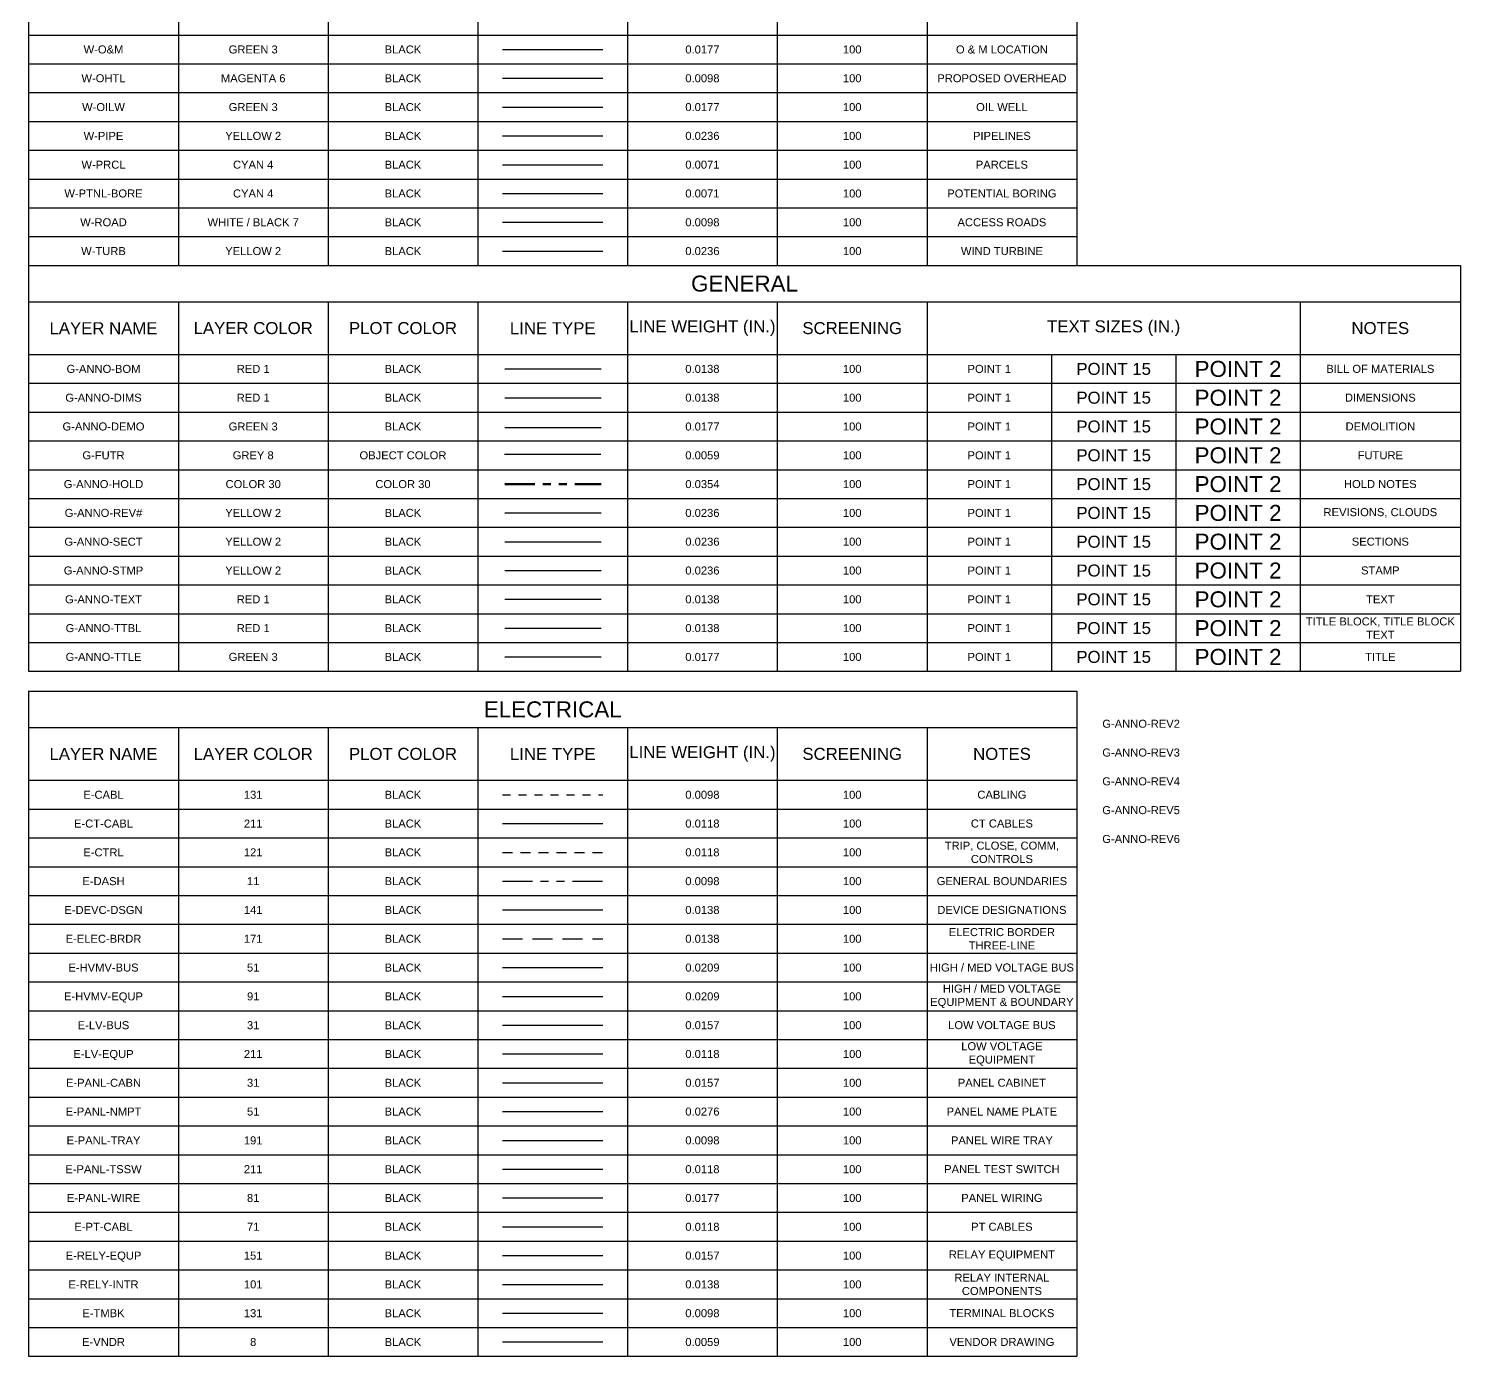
# Model space of a CAD drawing. Header units: inches. Extents: x -23.8 to 31, y -17.3 to 51.6.
# Drawn here: x -20.72 to -2.83, y 4.59 to 21.19 of the extents above; entities that cross this region are included whole.
import ezdxf
from ezdxf.enums import TextEntityAlignment as Align

# ---------------------------------------------------------------- set-up
doc = ezdxf.new("R2010")
doc.units = ezdxf.units.IN
doc.header["$MEASUREMENT"] = 0
for name, pattern in [('DASHED2', [0.375, 0.25, -0.125]), ('DASHED4', [0.1875, 0.125, -0.0625]), ('HIDDEN4', [0.0935, 0.0625, -0.031]), ('PHANTOM2', [1.25, 0.625, -0.125, 0.125, -0.125, 0.125, -0.125]), ('PHANTOM4', [0.6875, 0.3125, 0.0625, -0.0625, 0.0625, -0.0625, 0.0625, -0.0625])]:
    doc.linetypes.add(name, pattern=pattern)
for name, color, linetype in [('E-CABL', 131, 'HIDDEN4'), ('E-CT-CABL', 211, 'Continuous'), ('E-CTRL', 121, 'DASHED4'), ('E-DASH', 11, 'PHANTOM4'), ('E-DEVC-DSGN', 141, 'Continuous'), ('E-ELEC-BRDR', 171, 'DASHED2'), ('E-HVMV-BUS', 51, 'Continuous'), ('E-HVMV-EQUP', 91, 'Continuous'), ('E-LV-BUS', 31, 'Continuous'), ('E-LV-EQUP', 211, 'Continuous'), ('E-PANL-CABN', 31, 'Continuous'), ('E-PANL-NMPT', 51, 'Continuous'), ('E-PANL-TRAY', 191, 'Continuous'), ('E-PANL-TSSW', 211, 'Continuous'), ('E-PANL-WIRE', 81, 'Continuous'), ('E-PT-CABL', 71, 'Continuous'), ('E-RELY-EQUP', 151, 'Continuous'), ('E-RELY-INTR', 101, 'Continuous'), ('E-TMBK', 131, 'Continuous'), ('E-VNDR', 8, 'Continuous'), ('G-ANNO-BOM', 1, 'Continuous'), ('G-ANNO-DEMO', 3, 'Continuous'), ('G-ANNO-DIMS', 1, 'Continuous'), ('G-ANNO-REV1', 2, 'Continuous'), ('G-ANNO-REV2', 2, 'Continuous'), ('G-ANNO-REV3', 2, 'Continuous'), ('G-ANNO-REV4', 2, 'Continuous'), ('G-ANNO-REV5', 2, 'Continuous'), ('G-ANNO-REV6', 2, 'Continuous'), ('G-ANNO-SECT', 2, 'Continuous'), ('G-ANNO-STMP', 2, 'Continuous'), ('G-ANNO-TEXT', 1, 'Continuous'), ('G-ANNO-TTBL', 1, 'Continuous'), ('G-ANNO-TTLE', 3, 'Continuous'), ('G-FUTR', 8, 'Continuous'), ('W-O&M', 3, 'Continuous'), ('W-OHTL', 6, 'OVERHEAD'), ('W-OILW', 3, 'Continuous'), ('W-PIPE', 2, 'PIPELINE'), ('W-PRCL', 4, 'Continuous'), ('W-PTNL-BORE', 4, 'Continuous'), ('W-ROAD', 7, 'Continuous'), ('W-TURB', 2, 'Continuous')]:
    doc.layers.add(name, color=color, linetype=linetype)
doc.layers.add('G-ANNO-HOLD', color=30, linetype='PHANTOM4', lineweight=90)
doc.styles.add('NEI-A', font='arial.ttf')
doc.styles.get("Standard").update_dxf_attribs({"font": 'arial.ttf'})
doc.linetypes.add('OVERHEAD', pattern='A,0.45,-0.25,["OH",Standard,S=0.1,R=0,X=-0.15,Y=-0.05],-0.15', length=0.85)
doc.linetypes.add('PIPELINE', pattern='A,0.45,-0.25,["PIPE",Standard,S=0.1,R=0,X=-0.15,Y=-0.05],-0.3', length=1)

# ---------------------------------------------------------------- blocks, each defined once
blk = doc.blocks.new('*T8')
at = {"color": 0, "linetype": 'ByBlock', "lineweight": -2, "transparency": 16777216}
for p, q in [((0, 0), (13.101, 0)), ((0, 0), (0, -13.712)), ((13.101, 0), (13.101, -13.712)), ((0, -0.453), (13.101, -0.453)), ((1.872, -0.453), (1.872, -13.712)), ((3.743, -0.453), (3.743, -13.712)), ((5.615, -0.453), (5.615, -13.712)), ((7.486, -0.453), (7.486, -13.712)), ((9.358, -0.453), (9.358, -13.712)), ((11.23, -0.453), (11.23, -13.712)), ((0, -1.112), (13.101, -1.112)), ((0, -1.472), (13.101, -1.472)), ((0, -1.832), (13.101, -1.832)), ((0, -2.192), (13.101, -2.192)), ((0, -2.552), (13.101, -2.552)), ((0, -2.912), (13.101, -2.912)), ((0, -3.272), (13.101, -3.272)), ((0, -3.632), (13.101, -3.632)), ((0, -3.992), (13.101, -3.992)), ((0, -4.352), (13.101, -4.352)), ((0, -4.712), (13.101, -4.712)), ((0, -5.072), (13.101, -5.072)), ((0, -5.432), (13.101, -5.432)), ((0, -5.792), (13.101, -5.792)), ((0, -6.152), (13.101, -6.152)), ((0, -6.512), (13.101, -6.512)), ((0, -6.872), (13.101, -6.872)), ((0, -7.232), (13.101, -7.232)), ((0, -7.592), (13.101, -7.592)), ((0, -7.952), (13.101, -7.952)), ((0, -8.312), (13.101, -8.312)), ((0, -8.672), (13.101, -8.672)), ((0, -9.032), (13.101, -9.032)), ((0, -9.392), (13.101, -9.392)), ((0, -9.752), (13.101, -9.752)), ((0, -10.112), (13.101, -10.112)), ((0, -10.472), (13.101, -10.472)), ((0, -10.832), (13.101, -10.832)), ((0, -11.192), (13.101, -11.192)), ((0, -11.552), (13.101, -11.552)), ((0, -11.912), (13.101, -11.912)), ((0, -12.272), (13.101, -12.272)), ((0, -12.632), (13.101, -12.632)), ((0, -12.992), (13.101, -12.992)), ((0, -13.352), (13.101, -13.352)), ((0, -13.712), (13.101, -13.712))]:
    blk.add_line(p, q, dxfattribs=at)
at = {"color": 0, "transparency": 16777216, "attachment_point": 5, "style": 'NEI-A'}
for s, insert, char_height, width in [('COLLECTION SYSTEM', (6.551, -0.227), 0.2, 12.98132), ('LAYER NAME', (0.936, -0.783), 0.15, 1.75162), ('LAYER COLOR', (2.807, -0.783), 0.15, 1.75162), ('PLOT COLOR', (4.679, -0.783), 0.15, 1.75162), ('LINE TYPE', (6.551, -0.783), 0.15, 1.75162), ('LINE WEIGHT (IN.)', (8.422, -0.783), 0.15, 1.75162), ('SCREENING', (10.294, -0.783), 0.15, 1.75162), ('NOTES', (12.166, -0.783), 0.15, 1.75162)]:
    blk.add_mtext(s, dxfattribs=dict(at, insert=insert, char_height=char_height, width=width))
blk = doc.blocks.new('NOTES - LAYERS - COLLECTION')
at = {"layer": 'W-O&M'}
blk.add_line((-11.971, -16.335), (-10.717, -16.335), dxfattribs=at)
at = {"layer": 'W-OHTL'}
blk.add_line((-11.971, -16.695), (-10.717, -16.695), dxfattribs=at)
at = {"layer": 'W-OILW'}
blk.add_line((-11.971, -17.055), (-10.717, -17.055), dxfattribs=at)
at = {"layer": 'W-PIPE'}
blk.add_line((-11.971, -17.415), (-10.717, -17.415), dxfattribs=at)
at = {"layer": 'W-PRCL'}
blk.add_line((-11.971, -17.775), (-10.717, -17.775), dxfattribs=at)
at = {"layer": 'W-PTNL-BORE'}
blk.add_line((-11.971, -18.135), (-10.717, -18.135), dxfattribs=at)
at = {"layer": 'W-ROAD'}
blk.add_line((-11.971, -18.495), (-10.717, -18.495), dxfattribs=at)
at = {"layer": 'W-TURB'}
blk.add_line((-11.971, -18.855), (-10.717, -18.855), dxfattribs=at)
blk.add_blockref('*T8', (-17.895, -5.322))
at = {"layer": 'W-O&M', "char_height": 0.1, "attachment_point": 5, "style": 'NEI-A'}
for s, insert in [('W-O&M', (-16.959, -16.335)), ('GREEN 3', (-15.088, -16.335)), ('BLACK', (-13.216, -16.335)), ('0.0177', (-9.473, -16.335))]:
    blk.add_mtext(s, dxfattribs=dict(at, insert=insert))
for s, width, insert in [('100', 0.66323, (-7.601, -16.335)), ('O & M LOCATION', 1.26742, (-5.73, -16.335))]:
    blk.add_mtext_dynamic_manual_height_columns(s, width=width, gutter_width=0.5, heights=[0], dxfattribs=dict(at, insert=insert))
at = {"layer": 'W-OHTL', "char_height": 0.1, "attachment_point": 5, "style": 'NEI-A'}
for s, insert in [('W-OHTL', (-16.959, -16.695)), ('MAGENTA 6', (-15.088, -16.695)), ('BLACK', (-13.216, -16.695)), ('0.0098', (-9.473, -16.695))]:
    blk.add_mtext(s, dxfattribs=dict(at, insert=insert))
for s, width, insert in [('100', 0.66323, (-7.601, -16.695)), ('PROPOSED OVERHEAD', 1.81107, (-5.73, -16.695))]:
    blk.add_mtext_dynamic_manual_height_columns(s, width=width, gutter_width=0.5, heights=[0], dxfattribs=dict(at, insert=insert))
at = {"layer": 'W-OILW', "char_height": 0.1, "attachment_point": 5, "style": 'NEI-A'}
for s, insert in [('W-OILW', (-16.959, -17.055)), ('GREEN 3', (-15.088, -17.055)), ('BLACK', (-13.216, -17.055)), ('0.0177', (-9.473, -17.055))]:
    blk.add_mtext(s, dxfattribs=dict(at, insert=insert))
for s, insert in [('100', (-7.601, -17.055)), ('OIL WELL', (-5.73, -17.055))]:
    blk.add_mtext_dynamic_manual_height_columns(s, width=0.66323, gutter_width=0.5, heights=[0], dxfattribs=dict(at, insert=insert))
at = {"layer": 'W-PIPE', "char_height": 0.1, "attachment_point": 5, "style": 'NEI-A'}
for s, insert in [('W-PIPE', (-16.959, -17.415)), ('YELLOW 2', (-15.088, -17.415)), ('BLACK', (-13.216, -17.415)), ('0.0236', (-9.473, -17.415))]:
    blk.add_mtext(s, dxfattribs=dict(at, insert=insert))
for s, insert in [('100', (-7.601, -17.415)), ('PIPELINES', (-5.73, -17.415))]:
    blk.add_mtext_dynamic_manual_height_columns(s, width=0.66323, gutter_width=0.5, heights=[0], dxfattribs=dict(at, insert=insert))
at = {"layer": 'W-PRCL', "char_height": 0.1, "attachment_point": 5, "style": 'NEI-A'}
for s, insert in [('W-PRCL', (-16.959, -17.775)), ('CYAN 4', (-15.088, -17.775)), ('BLACK', (-13.216, -17.775)), ('0.0071', (-9.473, -17.775))]:
    blk.add_mtext(s, dxfattribs=dict(at, insert=insert))
for s, insert in [('100', (-7.601, -17.775)), ('PARCELS', (-5.73, -17.775))]:
    blk.add_mtext_dynamic_manual_height_columns(s, width=0.66323, gutter_width=0.5, heights=[0], dxfattribs=dict(at, insert=insert))
at = {"layer": 'W-PTNL-BORE', "char_height": 0.1, "attachment_point": 5, "style": 'NEI-A'}
for s, insert in [('W-PTNL-BORE', (-16.959, -18.135)), ('CYAN 4', (-15.088, -18.135)), ('BLACK', (-13.216, -18.135)), ('0.0071', (-9.473, -18.135))]:
    blk.add_mtext(s, dxfattribs=dict(at, insert=insert))
for s, width, insert in [('100', 0.66323, (-7.601, -18.135)), ('POTENTIAL BORING', 1.61887, (-5.73, -18.135))]:
    blk.add_mtext_dynamic_manual_height_columns(s, width=width, gutter_width=0.5, heights=[0], dxfattribs=dict(at, insert=insert))
at = {"layer": 'W-ROAD', "char_height": 0.1, "attachment_point": 5, "style": 'NEI-A'}
for s, insert in [('W-ROAD', (-16.959, -18.495)), ('WHITE / BLACK 7', (-15.088, -18.495)), ('BLACK', (-13.216, -18.495)), ('0.0098', (-9.473, -18.495))]:
    blk.add_mtext(s, dxfattribs=dict(at, insert=insert))
for s, width, insert in [('100', 0.66323, (-7.601, -18.495)), ('ACCESS ROADS', 1.2007, (-5.73, -18.495))]:
    blk.add_mtext_dynamic_manual_height_columns(s, width=width, gutter_width=0.5, heights=[0], dxfattribs=dict(at, insert=insert))
at = {"layer": 'W-TURB', "char_height": 0.1, "attachment_point": 5, "style": 'NEI-A'}
for s, insert in [('W-TURB', (-16.959, -18.855)), ('YELLOW 2', (-15.088, -18.855)), ('BLACK', (-13.216, -18.855)), ('0.0236', (-9.473, -18.855))]:
    blk.add_mtext(s, dxfattribs=dict(at, insert=insert))
for s, width, insert in [('100', 0.66323, (-7.601, -18.855)), ('WIND TURBINE', 1.13329, (-5.73, -18.855))]:
    blk.add_mtext_dynamic_manual_height_columns(s, width=width, gutter_width=0.5, heights=[0], dxfattribs=dict(at, insert=insert))
blk = doc.blocks.new('*T10')
at = {"color": 0, "linetype": 'ByBlock', "lineweight": -2, "transparency": 16777216}
for p, q in [((0, 0), (13.101, 0)), ((0, 0), (0, -8.312)), ((13.101, 0), (13.101, -8.312)), ((0, -0.453), (13.101, -0.453)), ((1.872, -0.453), (1.872, -8.312)), ((3.743, -0.453), (3.743, -8.312)), ((5.615, -0.453), (5.615, -8.312)), ((7.486, -0.453), (7.486, -8.312)), ((9.358, -0.453), (9.358, -8.312)), ((11.23, -0.453), (11.23, -8.312)), ((0, -1.112), (13.101, -1.112)), ((0, -1.472), (13.101, -1.472)), ((0, -1.832), (13.101, -1.832)), ((0, -2.192), (13.101, -2.192)), ((0, -2.552), (13.101, -2.552)), ((0, -2.912), (13.101, -2.912)), ((0, -3.272), (13.101, -3.272)), ((0, -3.632), (13.101, -3.632)), ((0, -3.992), (13.101, -3.992)), ((0, -4.352), (13.101, -4.352)), ((0, -4.712), (13.101, -4.712)), ((0, -5.072), (13.101, -5.072)), ((0, -5.432), (13.101, -5.432)), ((0, -5.792), (13.101, -5.792)), ((0, -6.152), (13.101, -6.152)), ((0, -6.512), (13.101, -6.512)), ((0, -6.872), (13.101, -6.872)), ((0, -7.232), (13.101, -7.232)), ((0, -7.592), (13.101, -7.592)), ((0, -7.952), (13.101, -7.952)), ((0, -8.312), (13.101, -8.312))]:
    blk.add_line(p, q, dxfattribs=at)
at = {"color": 0, "transparency": 16777216, "attachment_point": 5, "style": 'NEI-A'}
for s, insert, char_height, width in [('ELECTRICAL', (6.551, -0.227), 0.2, 12.98132), ('LAYER NAME', (0.936, -0.783), 0.15, 1.75162), ('LAYER COLOR', (2.807, -0.783), 0.15, 1.75162), ('PLOT COLOR', (4.679, -0.783), 0.15, 1.75162), ('LINE TYPE', (6.551, -0.783), 0.15, 1.75162), ('LINE WEIGHT (IN.)', (8.422, -0.783), 0.15, 1.75162), ('SCREENING', (10.294, -0.783), 0.15, 1.75162), ('NOTES', (12.166, -0.783), 0.15, 1.75162)]:
    blk.add_mtext(s, dxfattribs=dict(at, insert=insert, char_height=char_height, width=width))
blk = doc.blocks.new('*T11')
at = {"color": 0, "linetype": 'ByBlock', "lineweight": -2, "transparency": 16777216}
for p, q in [((0, 0), (17.895, 0)), ((0, 0), (0, -5.072)), ((17.895, 0), (17.895, -5.072)), ((0, -0.453), (17.895, -0.453)), ((1.872, -0.453), (1.872, -5.072)), ((3.743, -0.453), (3.743, -5.072)), ((5.615, -0.453), (5.615, -5.072)), ((7.486, -0.453), (7.486, -5.072)), ((9.358, -0.453), (9.358, -5.072)), ((11.23, -0.453), (11.23, -5.072)), ((15.895, -0.453), (15.895, -5.072)), ((0, -1.112), (17.895, -1.112)), ((12.785, -1.112), (12.785, -5.072)), ((14.34, -1.112), (14.34, -5.072)), ((0, -1.472), (17.895, -1.472)), ((0, -1.832), (17.895, -1.832)), ((0, -2.192), (17.895, -2.192)), ((0, -2.552), (17.895, -2.552)), ((0, -2.912), (17.895, -2.912)), ((0, -3.272), (17.895, -3.272)), ((0, -3.632), (17.895, -3.632)), ((0, -3.992), (17.895, -3.992)), ((0, -4.352), (17.895, -4.352)), ((0, -4.712), (17.895, -4.712)), ((0, -5.072), (17.895, -5.072))]:
    blk.add_line(p, q, dxfattribs=at)
at = {"color": 0, "transparency": 16777216, "attachment_point": 5, "style": 'NEI-A'}
for s, insert, char_height, width in [('GENERAL', (8.948, -0.227), 0.2, 17.7751), ('LAYER NAME', (0.936, -0.783), 0.15, 1.75162), ('LAYER COLOR', (2.807, -0.783), 0.15, 1.75162), ('PLOT COLOR', (4.679, -0.783), 0.15, 1.75162), ('LINE TYPE', (6.551, -0.783), 0.15, 1.75162), ('LINE WEIGHT (IN.)', (8.422, -0.783), 0.15, 1.75162), ('SCREENING', (10.294, -0.783), 0.15, 1.75162), ('TEXT SIZES (IN.)', (13.562, -0.783), 0.15, 4.5454), ('NOTES', (16.895, -0.783), 0.15, 1.88)]:
    blk.add_mtext(s, dxfattribs=dict(at, insert=insert, char_height=char_height, width=width))
blk = doc.blocks.new('NOTES - LAYERS - ELECTRICAL')
at = {"layer": 'E-CABL'}
blk.add_line((-11.971, -6.615), (-10.717, -6.615), dxfattribs=at)
at = {"layer": 'E-CT-CABL'}
blk.add_line((-11.971, -6.975), (-10.717, -6.975), dxfattribs=at)
at = {"layer": 'E-CTRL'}
blk.add_line((-11.971, -7.335), (-10.717, -7.335), dxfattribs=at)
at = {"layer": 'E-DASH'}
blk.add_line((-11.971, -7.695), (-10.717, -7.695), dxfattribs=at)
at = {"layer": 'E-DEVC-DSGN'}
blk.add_line((-11.971, -8.055), (-10.717, -8.055), dxfattribs=at)
at = {"layer": 'E-ELEC-BRDR'}
blk.add_line((-11.971, -8.415), (-10.717, -8.415), dxfattribs=at)
at = {"layer": 'E-HVMV-BUS'}
blk.add_line((-11.971, -8.775), (-10.717, -8.775), dxfattribs=at)
at = {"layer": 'E-HVMV-EQUP'}
blk.add_line((-11.971, -9.135), (-10.717, -9.135), dxfattribs=at)
at = {"layer": 'E-LV-BUS'}
blk.add_line((-11.971, -9.495), (-10.717, -9.495), dxfattribs=at)
at = {"layer": 'E-LV-EQUP'}
blk.add_line((-11.971, -9.855), (-10.717, -9.855), dxfattribs=at)
at = {"layer": 'E-PANL-CABN'}
blk.add_line((-11.971, -10.215), (-10.717, -10.215), dxfattribs=at)
at = {"layer": 'E-PANL-NMPT'}
blk.add_line((-11.971, -10.575), (-10.717, -10.575), dxfattribs=at)
at = {"layer": 'E-PANL-TRAY'}
blk.add_line((-11.971, -10.935), (-10.717, -10.935), dxfattribs=at)
at = {"layer": 'E-PANL-TSSW'}
blk.add_line((-11.971, -11.295), (-10.717, -11.295), dxfattribs=at)
at = {"layer": 'E-PANL-WIRE'}
blk.add_line((-11.971, -11.655), (-10.717, -11.655), dxfattribs=at)
at = {"layer": 'E-PT-CABL'}
blk.add_line((-11.971, -12.015), (-10.717, -12.015), dxfattribs=at)
at = {"layer": 'E-RELY-EQUP'}
blk.add_line((-11.971, -12.375), (-10.717, -12.375), dxfattribs=at)
at = {"layer": 'E-RELY-INTR'}
blk.add_line((-11.971, -12.735), (-10.717, -12.735), dxfattribs=at)
at = {"layer": 'E-TMBK'}
blk.add_line((-11.971, -13.095), (-10.717, -13.095), dxfattribs=at)
at = {"layer": 'E-VNDR'}
blk.add_line((-11.971, -13.455), (-10.717, -13.455), dxfattribs=at)
at = {"layer": 'G-ANNO-BOM'}
blk.add_line((-11.942, -1.292), (-10.739, -1.292), dxfattribs=at)
at = {"layer": 'G-ANNO-DEMO'}
blk.add_line((-11.942, -2.026), (-10.739, -2.026), dxfattribs=at)
at = {"layer": 'G-ANNO-DIMS'}
blk.add_line((-11.942, -1.652), (-10.739, -1.652), dxfattribs=at)
at = {"layer": 'G-ANNO-HOLD'}
blk.add_line((-11.942, -2.732), (-10.739, -2.732), dxfattribs=at)
at = {"layer": 'G-ANNO-REV1'}
blk.add_line((-11.942, -3.092), (-10.739, -3.092), dxfattribs=at)
at = {"layer": 'G-ANNO-SECT'}
blk.add_line((-11.942, -3.452), (-10.739, -3.452), dxfattribs=at)
at = {"layer": 'G-ANNO-STMP'}
blk.add_line((-11.942, -3.812), (-10.739, -3.812), dxfattribs=at)
at = {"layer": 'G-ANNO-TEXT'}
blk.add_line((-11.942, -4.172), (-10.739, -4.172), dxfattribs=at)
at = {"layer": 'G-ANNO-TTBL'}
blk.add_line((-11.942, -4.532), (-10.739, -4.532), dxfattribs=at)
at = {"layer": 'G-ANNO-TTLE'}
blk.add_line((-11.942, -4.892), (-10.739, -4.892), dxfattribs=at)
at = {"layer": 'G-FUTR'}
blk.add_line((-11.946, -2.356), (-10.743, -2.356), dxfattribs=at)
for name, p in [('*T11', (-17.895, 0)), ('*T10', (-17.895, -5.322))]:
    blk.add_blockref(name, p)
at = {"layer": 'E-CABL', "style": 'NEI-A'}
for s, p in [('E-CABL', (-16.959, -6.615)), ('131', (-15.088, -6.615)), ('BLACK', (-13.216, -6.615)), ('0.0098', (-9.473, -6.615)), ('100', (-7.601, -6.615))]:
    blk.add_text(s, height=0.1, dxfattribs=at).set_placement(p, align=Align.MIDDLE_CENTER)
at = {"layer": 'E-CABL', "insert": (-5.73, -6.615), "char_height": 0.1, "attachment_point": 5, "style": 'NEI-A'}
blk.add_mtext('CABLING', dxfattribs=at)
at = {"layer": 'E-CT-CABL', "style": 'NEI-A'}
for s, p in [('E-CT-CABL', (-16.959, -6.975)), ('211', (-15.088, -6.975)), ('BLACK', (-13.216, -6.975)), ('0.0118', (-9.473, -6.975)), ('100', (-7.601, -6.975))]:
    blk.add_text(s, height=0.1, dxfattribs=at).set_placement(p, align=Align.MIDDLE_CENTER)
at = {"layer": 'E-CT-CABL', "linetype": 'PHANTOM2', "insert": (-5.73, -6.975), "char_height": 0.1, "attachment_point": 5, "style": 'NEI-A'}
blk.add_mtext('CT CABLES', dxfattribs=at)
at = {"layer": 'E-CTRL', "style": 'NEI-A'}
for s, p in [('E-CTRL', (-16.959, -7.335)), ('121', (-15.088, -7.335)), ('BLACK', (-13.216, -7.335)), ('0.0118', (-9.473, -7.335)), ('100', (-7.601, -7.335))]:
    blk.add_text(s, height=0.1, dxfattribs=at).set_placement(p, align=Align.MIDDLE_CENTER)
at = {"layer": 'E-CTRL', "linetype": 'PHANTOM2', "insert": (-5.73, -7.335), "char_height": 0.1, "attachment_point": 5, "style": 'NEI-A'}
blk.add_mtext('TRIP, CLOSE, COMM,\\PCONTROLS', dxfattribs=at)
at = {"layer": 'E-DASH', "style": 'NEI-A'}
for s, p in [('E-DASH', (-16.959, -7.695)), ('11', (-15.088, -7.695)), ('BLACK', (-13.216, -7.695)), ('0.0098', (-9.473, -7.695)), ('100', (-7.601, -7.695))]:
    blk.add_text(s, height=0.1, dxfattribs=at).set_placement(p, align=Align.MIDDLE_CENTER)
at = {"layer": 'E-DASH', "insert": (-5.73, -7.695), "char_height": 0.1, "attachment_point": 5, "style": 'NEI-A'}
blk.add_mtext('GENERAL BOUNDARIES', dxfattribs=at)
at = {"layer": 'E-DEVC-DSGN', "style": 'NEI-A'}
for s, p in [('E-DEVC-DSGN', (-16.959, -8.055)), ('141', (-15.088, -8.055)), ('BLACK', (-13.216, -8.055)), ('0.0138', (-9.473, -8.055)), ('100', (-7.601, -8.055))]:
    blk.add_text(s, height=0.1, dxfattribs=at).set_placement(p, align=Align.MIDDLE_CENTER)
at = {"layer": 'E-DEVC-DSGN', "insert": (-5.73, -8.055), "char_height": 0.1, "attachment_point": 5, "style": 'NEI-A'}
blk.add_mtext('DEVICE DESIGNATIONS', dxfattribs=at)
at = {"layer": 'E-ELEC-BRDR', "style": 'NEI-A'}
for s, p in [('E-ELEC-BRDR', (-16.959, -8.415)), ('171', (-15.088, -8.415)), ('BLACK', (-13.216, -8.415)), ('0.0138', (-9.473, -8.415)), ('100', (-7.601, -8.415))]:
    blk.add_text(s, height=0.1, dxfattribs=at).set_placement(p, align=Align.MIDDLE_CENTER)
at = {"layer": 'E-ELEC-BRDR', "insert": (-5.73, -8.415), "char_height": 0.1, "attachment_point": 5, "style": 'NEI-A'}
blk.add_mtext('ELECTRIC BORDER\\PTHREE-LINE', dxfattribs=at)
at = {"layer": 'E-HVMV-BUS', "style": 'NEI-A'}
for s, p in [('E-HVMV-BUS', (-16.959, -8.775)), ('51', (-15.088, -8.775)), ('BLACK', (-13.216, -8.775)), ('0.0209', (-9.473, -8.775)), ('100', (-7.601, -8.775))]:
    blk.add_text(s, height=0.1, dxfattribs=at).set_placement(p, align=Align.MIDDLE_CENTER)
at = {"layer": 'E-HVMV-BUS', "insert": (-5.73, -8.775), "char_height": 0.1, "attachment_point": 5, "style": 'NEI-A'}
blk.add_mtext('HIGH / MED VOLTAGE BUS', dxfattribs=at)
at = {"layer": 'E-HVMV-EQUP', "style": 'NEI-A'}
for s, p in [('E-HVMV-EQUP', (-16.959, -9.135)), ('91', (-15.088, -9.135)), ('BLACK', (-13.216, -9.135)), ('0.0209', (-9.473, -9.135)), ('100', (-7.601, -9.135))]:
    blk.add_text(s, height=0.1, dxfattribs=at).set_placement(p, align=Align.MIDDLE_CENTER)
at = {"layer": 'E-HVMV-EQUP', "linetype": 'PHANTOM2', "insert": (-5.73, -9.135), "char_height": 0.1, "attachment_point": 5, "style": 'NEI-A'}
blk.add_mtext('HIGH / MED VOLTAGE\\PEQUIPMENT & BOUNDARY', dxfattribs=at)
at = {"layer": 'E-LV-BUS', "style": 'NEI-A'}
for s, p in [('E-LV-BUS', (-16.959, -9.495)), ('31', (-15.088, -9.495)), ('BLACK', (-13.216, -9.495)), ('0.0157', (-9.473, -9.495)), ('100', (-7.601, -9.495))]:
    blk.add_text(s, height=0.1, dxfattribs=at).set_placement(p, align=Align.MIDDLE_CENTER)
at = {"layer": 'E-LV-BUS', "linetype": 'PHANTOM2', "insert": (-5.73, -9.495), "char_height": 0.1, "attachment_point": 5, "style": 'NEI-A'}
blk.add_mtext('LOW VOLTAGE BUS', dxfattribs=at)
at = {"layer": 'E-LV-EQUP', "style": 'NEI-A'}
for s, p in [('E-LV-EQUP', (-16.959, -9.855)), ('211', (-15.088, -9.855)), ('BLACK', (-13.216, -9.855)), ('0.0118', (-9.473, -9.855)), ('100', (-7.601, -9.855))]:
    blk.add_text(s, height=0.1, dxfattribs=at).set_placement(p, align=Align.MIDDLE_CENTER)
at = {"layer": 'E-LV-EQUP', "linetype": 'PHANTOM2', "insert": (-5.73, -9.855), "char_height": 0.1, "attachment_point": 5, "style": 'NEI-A'}
blk.add_mtext('LOW VOLTAGE\\PEQUIPMENT', dxfattribs=at)
at = {"layer": 'E-PANL-CABN', "style": 'NEI-A'}
for s, p in [('E-PANL-CABN', (-16.959, -10.215)), ('31', (-15.088, -10.215)), ('BLACK', (-13.216, -10.215)), ('0.0157', (-9.473, -10.215)), ('100', (-7.601, -10.215))]:
    blk.add_text(s, height=0.1, dxfattribs=at).set_placement(p, align=Align.MIDDLE_CENTER)
at = {"layer": 'E-PANL-CABN', "linetype": 'PHANTOM2', "insert": (-5.73, -10.215), "char_height": 0.1, "attachment_point": 5, "style": 'NEI-A'}
blk.add_mtext('PANEL CABINET', dxfattribs=at)
at = {"layer": 'E-PANL-NMPT', "style": 'NEI-A'}
for s, p in [('E-PANL-NMPT', (-16.959, -10.575)), ('51', (-15.088, -10.575)), ('BLACK', (-13.216, -10.575)), ('0.0276', (-9.473, -10.575)), ('100', (-7.601, -10.575))]:
    blk.add_text(s, height=0.1, dxfattribs=at).set_placement(p, align=Align.MIDDLE_CENTER)
at = {"layer": 'E-PANL-NMPT', "insert": (-5.73, -10.575), "char_height": 0.1, "attachment_point": 5, "style": 'NEI-A'}
blk.add_mtext('PANEL NAME PLATE', dxfattribs=at)
at = {"layer": 'E-PANL-TRAY', "style": 'NEI-A'}
for s, p in [('E-PANL-TRAY', (-16.959, -10.935)), ('191', (-15.088, -10.935)), ('BLACK', (-13.216, -10.935)), ('0.0098', (-9.473, -10.935)), ('100', (-7.601, -10.935))]:
    blk.add_text(s, height=0.1, dxfattribs=at).set_placement(p, align=Align.MIDDLE_CENTER)
at = {"layer": 'E-PANL-TRAY', "insert": (-5.73, -10.935), "char_height": 0.1, "attachment_point": 5, "style": 'NEI-A'}
blk.add_mtext('PANEL WIRE TRAY', dxfattribs=at)
at = {"layer": 'E-PANL-TSSW', "style": 'NEI-A'}
for s, p in [('E-PANL-TSSW', (-16.959, -11.295)), ('211', (-15.088, -11.295)), ('BLACK', (-13.216, -11.295)), ('0.0118', (-9.473, -11.295)), ('100', (-7.601, -11.295))]:
    blk.add_text(s, height=0.1, dxfattribs=at).set_placement(p, align=Align.MIDDLE_CENTER)
at = {"layer": 'E-PANL-TSSW', "insert": (-5.73, -11.295), "char_height": 0.1, "attachment_point": 5, "style": 'NEI-A'}
blk.add_mtext('PANEL TEST SWITCH', dxfattribs=at)
at = {"layer": 'E-PANL-WIRE', "style": 'NEI-A'}
for s, p in [('E-PANL-WIRE', (-16.959, -11.655)), ('81', (-15.088, -11.655)), ('BLACK', (-13.216, -11.655)), ('0.0177', (-9.473, -11.655)), ('100', (-7.601, -11.655))]:
    blk.add_text(s, height=0.1, dxfattribs=at).set_placement(p, align=Align.MIDDLE_CENTER)
at = {"layer": 'E-PANL-WIRE', "linetype": 'PHANTOM2', "insert": (-5.73, -11.655), "char_height": 0.1, "attachment_point": 5, "style": 'NEI-A'}
blk.add_mtext('PANEL WIRING', dxfattribs=at)
at = {"layer": 'E-PT-CABL', "style": 'NEI-A'}
for s, p in [('E-PT-CABL', (-16.959, -12.015)), ('71', (-15.088, -12.015)), ('BLACK', (-13.216, -12.015)), ('0.0118', (-9.473, -12.015)), ('100', (-7.601, -12.015))]:
    blk.add_text(s, height=0.1, dxfattribs=at).set_placement(p, align=Align.MIDDLE_CENTER)
at = {"layer": 'E-PT-CABL', "linetype": 'PHANTOM2', "insert": (-5.73, -12.015), "char_height": 0.1, "attachment_point": 5, "style": 'NEI-A'}
blk.add_mtext('PT CABLES', dxfattribs=at)
at = {"layer": 'E-RELY-EQUP', "style": 'NEI-A'}
for s, p in [('E-RELY-EQUP', (-16.959, -12.375)), ('151', (-15.088, -12.375)), ('BLACK', (-13.216, -12.375)), ('0.0157', (-9.473, -12.375)), ('100', (-7.601, -12.375))]:
    blk.add_text(s, height=0.1, dxfattribs=at).set_placement(p, align=Align.MIDDLE_CENTER)
at = {"layer": 'E-RELY-EQUP', "insert": (-5.73, -12.375), "char_height": 0.1, "attachment_point": 5, "style": 'NEI-A'}
blk.add_mtext('RELAY EQUIPMENT', dxfattribs=at)
at = {"layer": 'E-RELY-INTR', "style": 'NEI-A'}
for s, p in [('E-RELY-INTR', (-16.959, -12.735)), ('101', (-15.088, -12.735)), ('BLACK', (-13.216, -12.735)), ('0.0138', (-9.473, -12.735)), ('100', (-7.601, -12.735))]:
    blk.add_text(s, height=0.1, dxfattribs=at).set_placement(p, align=Align.MIDDLE_CENTER)
at = {"layer": 'E-RELY-INTR', "insert": (-5.73, -12.735), "char_height": 0.1, "attachment_point": 5, "style": 'NEI-A'}
blk.add_mtext('RELAY INTERNAL\\PCOMPONENTS', dxfattribs=at)
at = {"layer": 'E-TMBK', "style": 'NEI-A'}
for s, p in [('E-TMBK', (-16.959, -13.095)), ('131', (-15.088, -13.095)), ('BLACK', (-13.216, -13.095)), ('0.0098', (-9.473, -13.095)), ('100', (-7.601, -13.095))]:
    blk.add_text(s, height=0.1, dxfattribs=at).set_placement(p, align=Align.MIDDLE_CENTER)
at = {"layer": 'E-TMBK', "insert": (-5.73, -13.095), "char_height": 0.1, "attachment_point": 5, "style": 'NEI-A'}
blk.add_mtext('TERMINAL BLOCKS', dxfattribs=at)
at = {"layer": 'E-VNDR', "style": 'NEI-A'}
for s, p in [('E-VNDR', (-16.959, -13.455)), ('8', (-15.088, -13.455)), ('BLACK', (-13.216, -13.455)), ('0.0059', (-9.473, -13.455)), ('100', (-7.601, -13.455))]:
    blk.add_text(s, height=0.1, dxfattribs=at).set_placement(p, align=Align.MIDDLE_CENTER)
at = {"layer": 'E-VNDR', "linetype": 'PHANTOM2', "insert": (-5.73, -13.455), "char_height": 0.1, "attachment_point": 5, "style": 'NEI-A'}
blk.add_mtext('VENDOR DRAWING', dxfattribs=at)
at = {"layer": 'G-ANNO-BOM', "style": 'NEI-A'}
for s, height, p in [('G-ANNO-BOM', 0.1, (-16.959, -1.292)), ('RED 1', 0.1, (-15.088, -1.292)), ('BLACK', 0.1, (-13.216, -1.292)), ('0.0138', 0.1, (-9.473, -1.292)), ('100', 0.1, (-7.601, -1.292)), ('POINT 1', 0.1, (-5.888, -1.292)), ('POINT 15', 0.15, (-4.333, -1.292)), ('POINT 2', 0.2, (-2.778, -1.292))]:
    blk.add_text(s, height=height, dxfattribs=at).set_placement(p, align=Align.MIDDLE_CENTER)
at = {"layer": 'G-ANNO-BOM', "insert": (-1, -1.292), "char_height": 0.1, "width": 2, "attachment_point": 5, "style": 'NEI-A'}
blk.add_mtext('BILL OF MATERIALS', dxfattribs=at)
at = {"layer": 'G-ANNO-DEMO', "style": 'NEI-A'}
for s, height, p in [('G-ANNO-DEMO', 0.1, (-16.959, -2.012)), ('GREEN 3', 0.1, (-15.088, -2.012)), ('BLACK', 0.1, (-13.216, -2.012)), ('0.0177', 0.1, (-9.473, -2.012)), ('100', 0.1, (-7.601, -2.012)), ('POINT 1', 0.1, (-5.888, -2.012)), ('POINT 15', 0.15, (-4.333, -2.012)), ('POINT 2', 0.2, (-2.778, -2.012))]:
    blk.add_text(s, height=height, dxfattribs=at).set_placement(p, align=Align.MIDDLE_CENTER)
at = {"layer": 'G-ANNO-DEMO', "insert": (-1, -2.012), "char_height": 0.1, "width": 2, "attachment_point": 5, "style": 'NEI-A'}
blk.add_mtext('DEMOLITION', dxfattribs=at)
at = {"layer": 'G-ANNO-DIMS', "style": 'NEI-A'}
for s, height, p in [('G-ANNO-DIMS', 0.1, (-16.959, -1.652)), ('RED 1', 0.1, (-15.088, -1.652)), ('BLACK', 0.1, (-13.216, -1.652)), ('0.0138', 0.1, (-9.473, -1.652)), ('100', 0.1, (-7.601, -1.652)), ('POINT 1', 0.1, (-5.888, -1.652)), ('POINT 15', 0.15, (-4.333, -1.652)), ('POINT 2', 0.2, (-2.778, -1.652))]:
    blk.add_text(s, height=height, dxfattribs=at).set_placement(p, align=Align.MIDDLE_CENTER)
at = {"layer": 'G-ANNO-DIMS', "insert": (-1, -1.652), "char_height": 0.1, "width": 2, "attachment_point": 5, "style": 'NEI-A'}
blk.add_mtext('DIMENSIONS', dxfattribs=at)
at = {"layer": 'G-ANNO-HOLD', "style": 'NEI-A'}
for s, height, p in [('G-ANNO-HOLD', 0.1, (-16.959, -2.732)), ('COLOR 30', 0.1, (-15.088, -2.732)), ('COLOR 30', 0.1, (-13.216, -2.732)), ('0.0354', 0.1, (-9.473, -2.732)), ('100', 0.1, (-7.601, -2.732)), ('POINT 1', 0.1, (-5.888, -2.732)), ('POINT 15', 0.15, (-4.333, -2.732)), ('POINT 2', 0.2, (-2.778, -2.732))]:
    blk.add_text(s, height=height, dxfattribs=at).set_placement(p, align=Align.MIDDLE_CENTER)
at = {"layer": 'G-ANNO-HOLD', "insert": (-1, -2.732), "char_height": 0.1, "width": 2, "attachment_point": 5, "style": 'NEI-A'}
blk.add_mtext('HOLD NOTES', dxfattribs=at)
at = {"layer": 'G-ANNO-REV1', "style": 'NEI-A'}
for s, height, p in [('G-ANNO-REV#', 0.1, (-16.959, -3.092)), ('YELLOW 2', 0.1, (-15.088, -3.092)), ('BLACK', 0.1, (-13.216, -3.092)), ('0.0236', 0.1, (-9.473, -3.092)), ('100', 0.1, (-7.601, -3.092)), ('POINT 1', 0.1, (-5.888, -3.092)), ('POINT 15', 0.15, (-4.333, -3.092)), ('POINT 2', 0.2, (-2.778, -3.092))]:
    blk.add_text(s, height=height, dxfattribs=at).set_placement(p, align=Align.MIDDLE_CENTER)
at = {"layer": 'G-ANNO-REV1', "insert": (-1, -3.092), "char_height": 0.1, "width": 2, "attachment_point": 5, "style": 'NEI-A'}
blk.add_mtext('REVISIONS, CLOUDS', dxfattribs=at)
at = {"layer": 'G-ANNO-REV2', "insert": (-3.99, -5.728), "char_height": 0.1, "attachment_point": 5, "style": 'NEI-A'}
blk.add_mtext('G-ANNO-REV2', dxfattribs=at)
at = {"layer": 'G-ANNO-REV3', "insert": (-3.99, -6.088), "char_height": 0.1, "attachment_point": 5, "style": 'NEI-A'}
blk.add_mtext('G-ANNO-REV3', dxfattribs=at)
at = {"layer": 'G-ANNO-REV4', "insert": (-3.99, -6.448), "char_height": 0.1, "attachment_point": 5, "style": 'NEI-A'}
blk.add_mtext('G-ANNO-REV4', dxfattribs=at)
at = {"layer": 'G-ANNO-REV5', "insert": (-3.99, -6.808), "char_height": 0.1, "attachment_point": 5, "style": 'NEI-A'}
blk.add_mtext('G-ANNO-REV5', dxfattribs=at)
at = {"layer": 'G-ANNO-REV6', "insert": (-3.99, -7.168), "char_height": 0.1, "attachment_point": 5, "style": 'NEI-A'}
blk.add_mtext('G-ANNO-REV6', dxfattribs=at)
at = {"layer": 'G-ANNO-SECT', "style": 'NEI-A'}
for s, height, p in [('POINT 15', 0.15, (-4.333, -3.452)), ('POINT 2', 0.2, (-2.778, -3.452)), ('G-ANNO-SECT', 0.1, (-16.959, -3.452)), ('YELLOW 2', 0.1, (-15.088, -3.452)), ('BLACK', 0.1, (-13.216, -3.452)), ('0.0236', 0.1, (-9.473, -3.452)), ('100', 0.1, (-7.601, -3.452)), ('POINT 1', 0.1, (-5.888, -3.452))]:
    blk.add_text(s, height=height, dxfattribs=at).set_placement(p, align=Align.MIDDLE_CENTER)
at = {"layer": 'G-ANNO-SECT', "insert": (-1, -3.452), "char_height": 0.1, "width": 2, "attachment_point": 5, "style": 'NEI-A'}
blk.add_mtext('SECTIONS', dxfattribs=at)
at = {"layer": 'G-ANNO-STMP', "style": 'NEI-A'}
for s, height, p in [('POINT 15', 0.15, (-4.333, -3.812)), ('POINT 2', 0.2, (-2.778, -3.812)), ('G-ANNO-STMP', 0.1, (-16.959, -3.812)), ('YELLOW 2', 0.1, (-15.088, -3.812)), ('BLACK', 0.1, (-13.216, -3.812)), ('0.0236', 0.1, (-9.473, -3.812)), ('100', 0.1, (-7.601, -3.812)), ('POINT 1', 0.1, (-5.888, -3.812))]:
    blk.add_text(s, height=height, dxfattribs=at).set_placement(p, align=Align.MIDDLE_CENTER)
at = {"layer": 'G-ANNO-STMP', "insert": (-1, -3.812), "char_height": 0.1, "width": 2, "attachment_point": 5, "style": 'NEI-A'}
blk.add_mtext('STAMP', dxfattribs=at)
at = {"layer": 'G-ANNO-TEXT', "style": 'NEI-A'}
for s, height, p in [('POINT 15', 0.15, (-4.333, -4.172)), ('POINT 2', 0.2, (-2.778, -4.172)), ('G-ANNO-TEXT', 0.1, (-16.959, -4.172)), ('RED 1', 0.1, (-15.088, -4.172)), ('BLACK', 0.1, (-13.216, -4.172)), ('0.0138', 0.1, (-9.473, -4.172)), ('100', 0.1, (-7.601, -4.172)), ('POINT 1', 0.1, (-5.888, -4.172))]:
    blk.add_text(s, height=height, dxfattribs=at).set_placement(p, align=Align.MIDDLE_CENTER)
at = {"layer": 'G-ANNO-TEXT', "insert": (-1, -4.172), "char_height": 0.1, "width": 2, "attachment_point": 5, "style": 'NEI-A'}
blk.add_mtext('TEXT', dxfattribs=at)
at = {"layer": 'G-ANNO-TTBL', "style": 'NEI-A'}
for s, height, p in [('POINT 15', 0.15, (-4.333, -4.532)), ('POINT 2', 0.2, (-2.778, -4.532)), ('G-ANNO-TTBL', 0.1, (-16.959, -4.532)), ('RED 1', 0.1, (-15.088, -4.532)), ('BLACK', 0.1, (-13.216, -4.532)), ('0.0138', 0.1, (-9.473, -4.532)), ('100', 0.1, (-7.601, -4.532)), ('POINT 1', 0.1, (-5.888, -4.532))]:
    blk.add_text(s, height=height, dxfattribs=at).set_placement(p, align=Align.MIDDLE_CENTER)
at = {"layer": 'G-ANNO-TTBL', "insert": (-1, -4.532), "char_height": 0.1, "width": 2, "attachment_point": 5, "style": 'NEI-A'}
blk.add_mtext('TITLE BLOCK, TITLE BLOCK TEXT', dxfattribs=at)
at = {"layer": 'G-ANNO-TTLE', "style": 'NEI-A'}
for s, height, p in [('POINT 15', 0.15, (-4.333, -4.892)), ('POINT 2', 0.2, (-2.778, -4.892)), ('G-ANNO-TTLE', 0.1, (-16.959, -4.892)), ('GREEN 3', 0.1, (-15.088, -4.892)), ('BLACK', 0.1, (-13.216, -4.892)), ('0.0177', 0.1, (-9.473, -4.892)), ('100', 0.1, (-7.601, -4.892)), ('POINT 1', 0.1, (-5.888, -4.892))]:
    blk.add_text(s, height=height, dxfattribs=at).set_placement(p, align=Align.MIDDLE_CENTER)
at = {"layer": 'G-ANNO-TTLE', "insert": (-1, -4.892), "char_height": 0.1, "width": 2, "attachment_point": 5, "style": 'NEI-A'}
blk.add_mtext('TITLE', dxfattribs=at)
at = {"layer": 'G-FUTR', "style": 'NEI-A'}
for s, height, p in [('G-FUTR', 0.1, (-16.959, -2.372)), ('GREY 8', 0.1, (-15.088, -2.372)), ('OBJECT COLOR', 0.1, (-13.216, -2.372)), ('0.0059', 0.1, (-9.473, -2.372)), ('100', 0.1, (-7.601, -2.372)), ('POINT 1', 0.1, (-5.888, -2.372)), ('POINT 15', 0.15, (-4.333, -2.372)), ('POINT 2', 0.2, (-2.778, -2.372))]:
    blk.add_text(s, height=height, dxfattribs=at).set_placement(p, align=Align.MIDDLE_CENTER)
at = {"layer": 'G-FUTR', "insert": (-1, -2.372), "char_height": 0.1, "width": 2, "attachment_point": 5, "style": 'NEI-A'}
blk.add_mtext('FUTURE', dxfattribs=at)

msp = doc.modelspace()

# ---------------------------------------------------------------- block references
for name, p in [('NOTES - LAYERS - COLLECTION', (-2.826, 37.263)), ('NOTES - LAYERS - ELECTRICAL', (-2.826, 18.228))]:
    msp.add_blockref(name, p)

doc.saveas('drawing.dxf')
